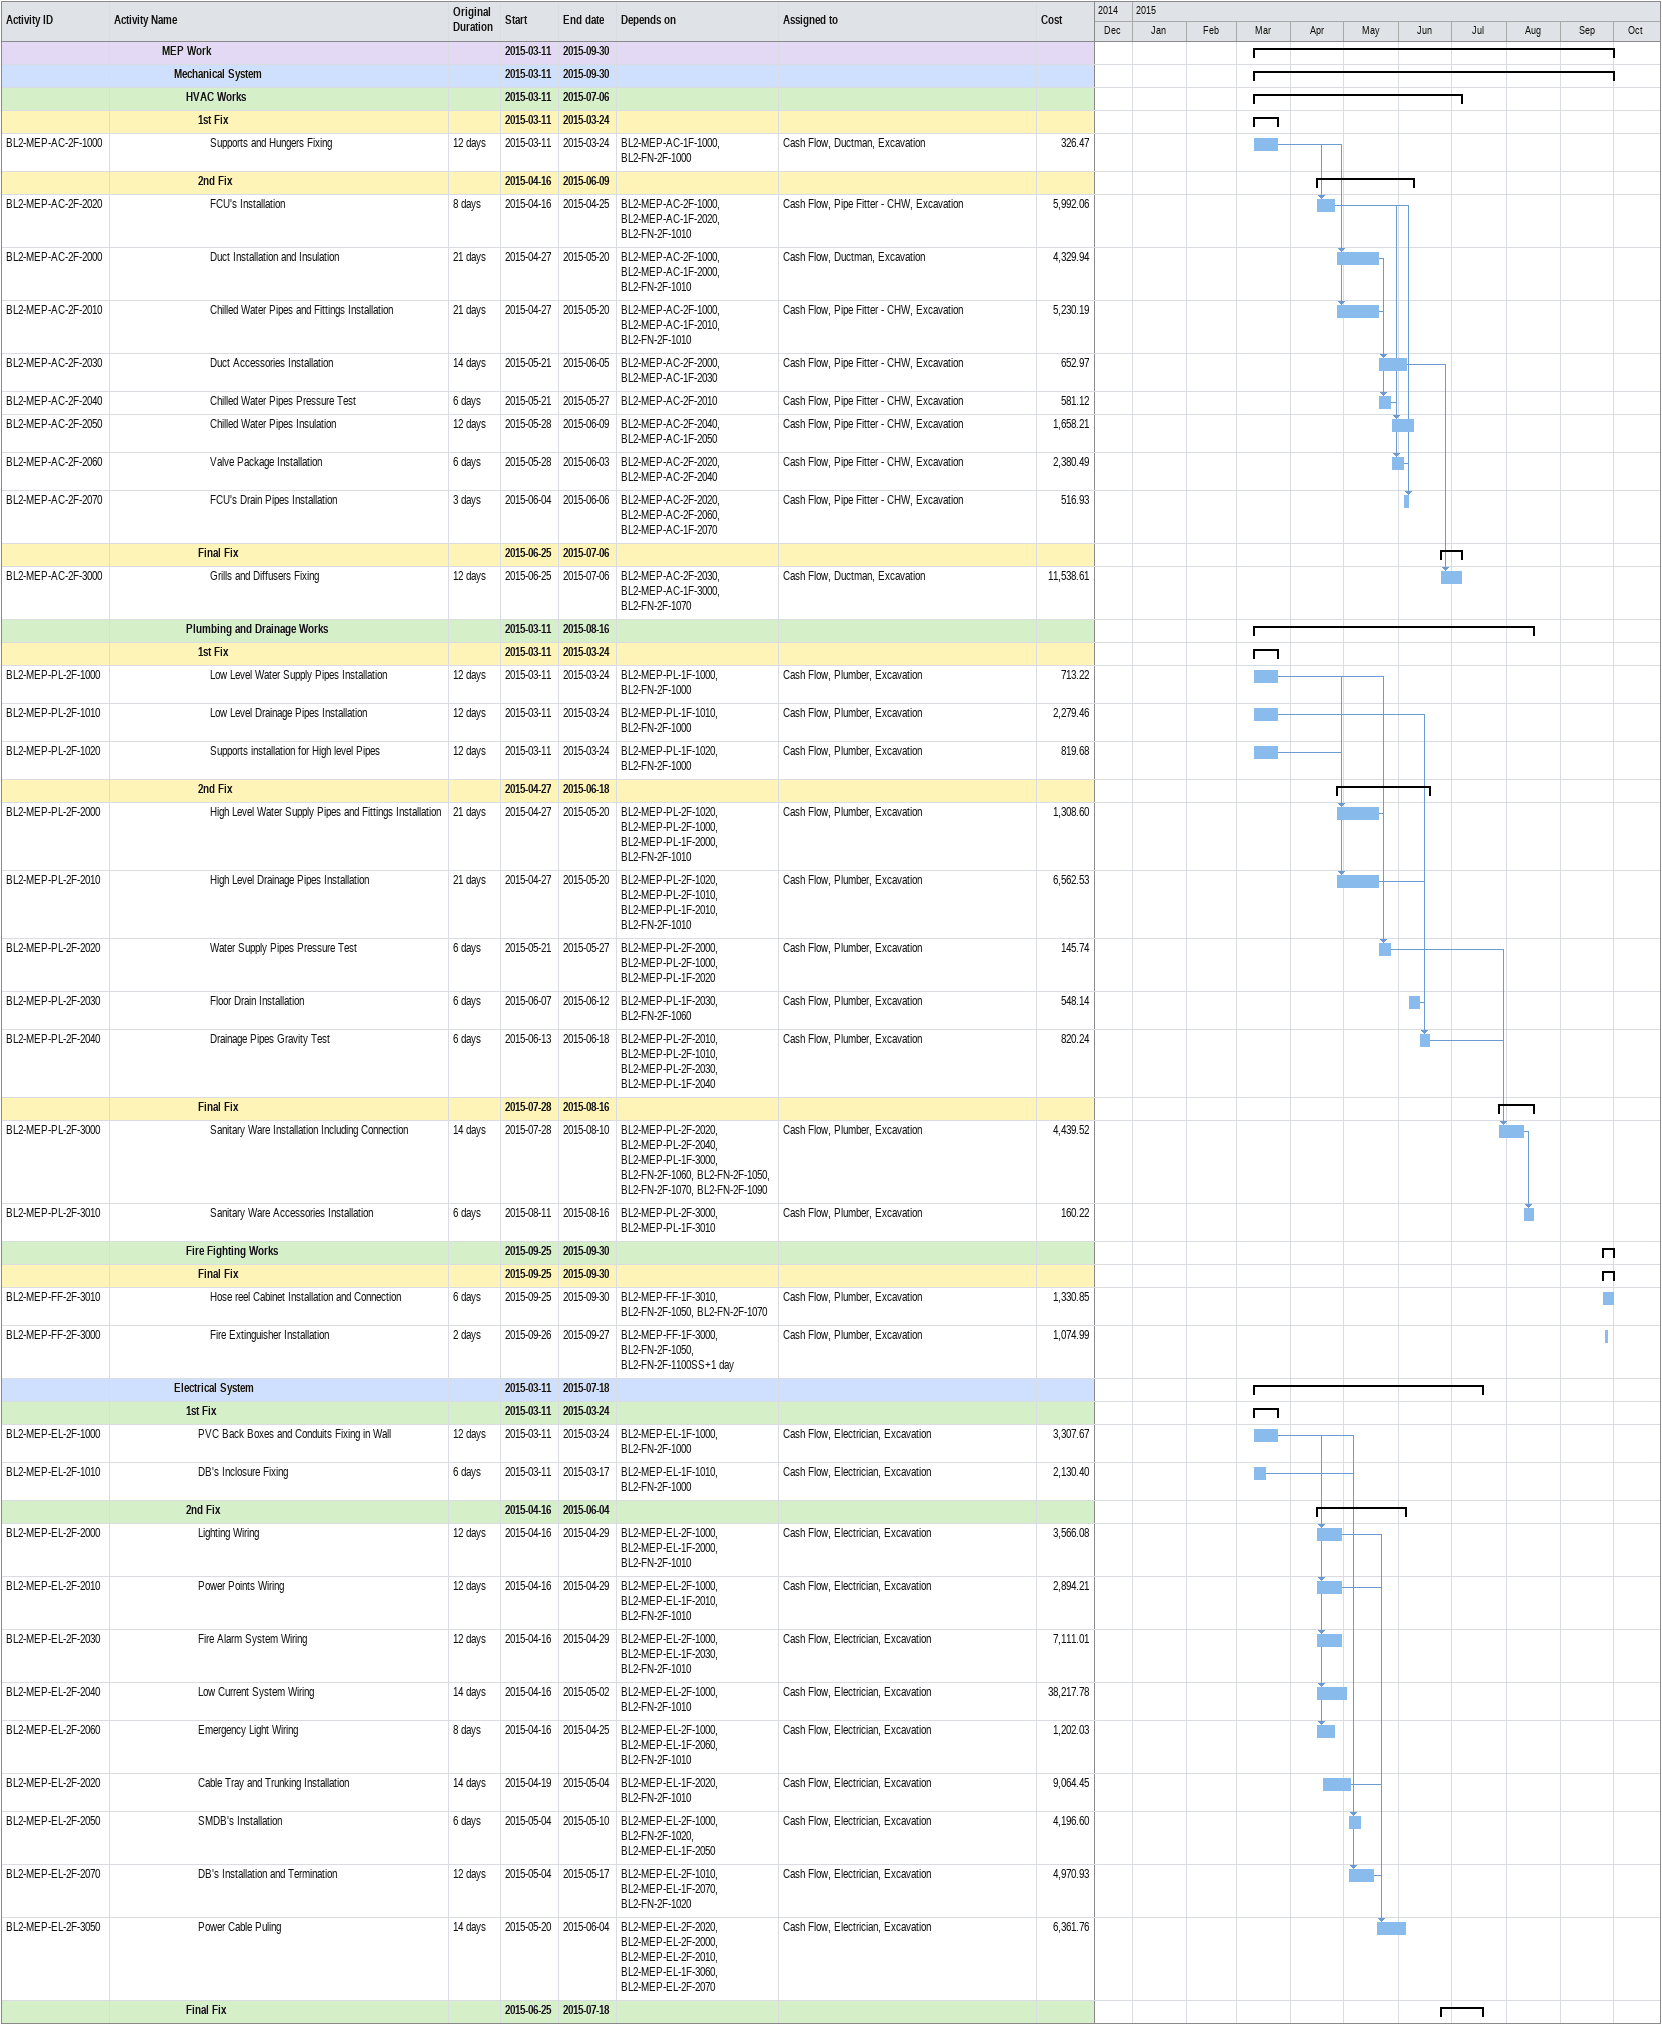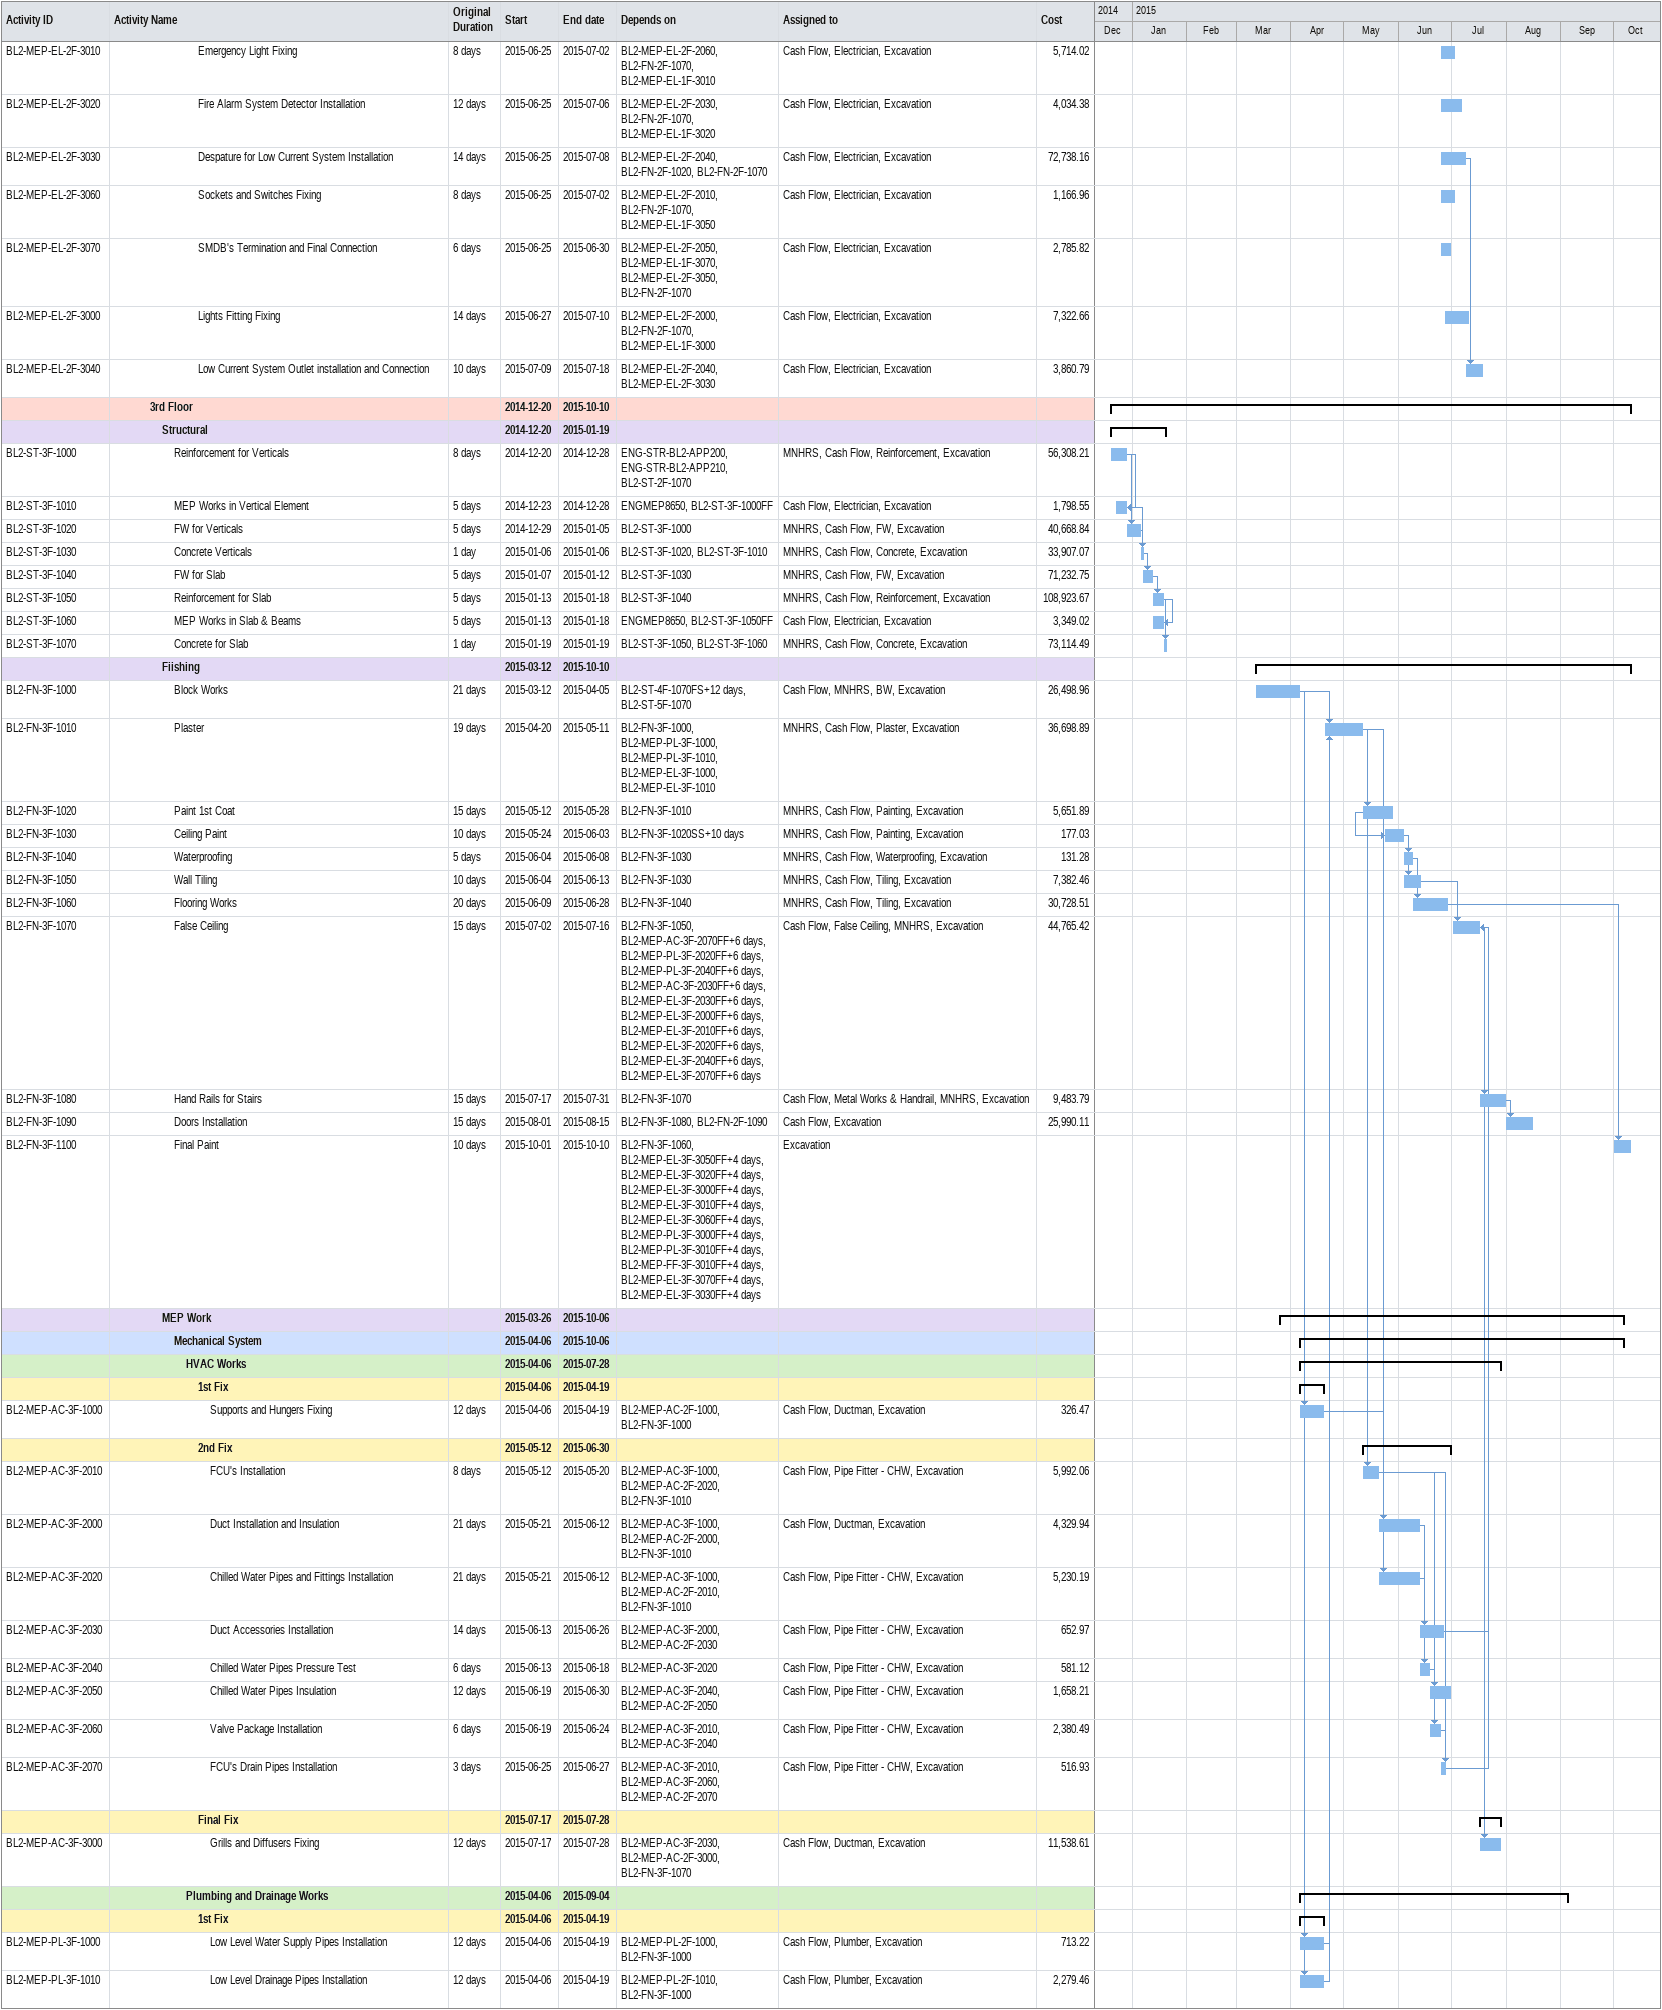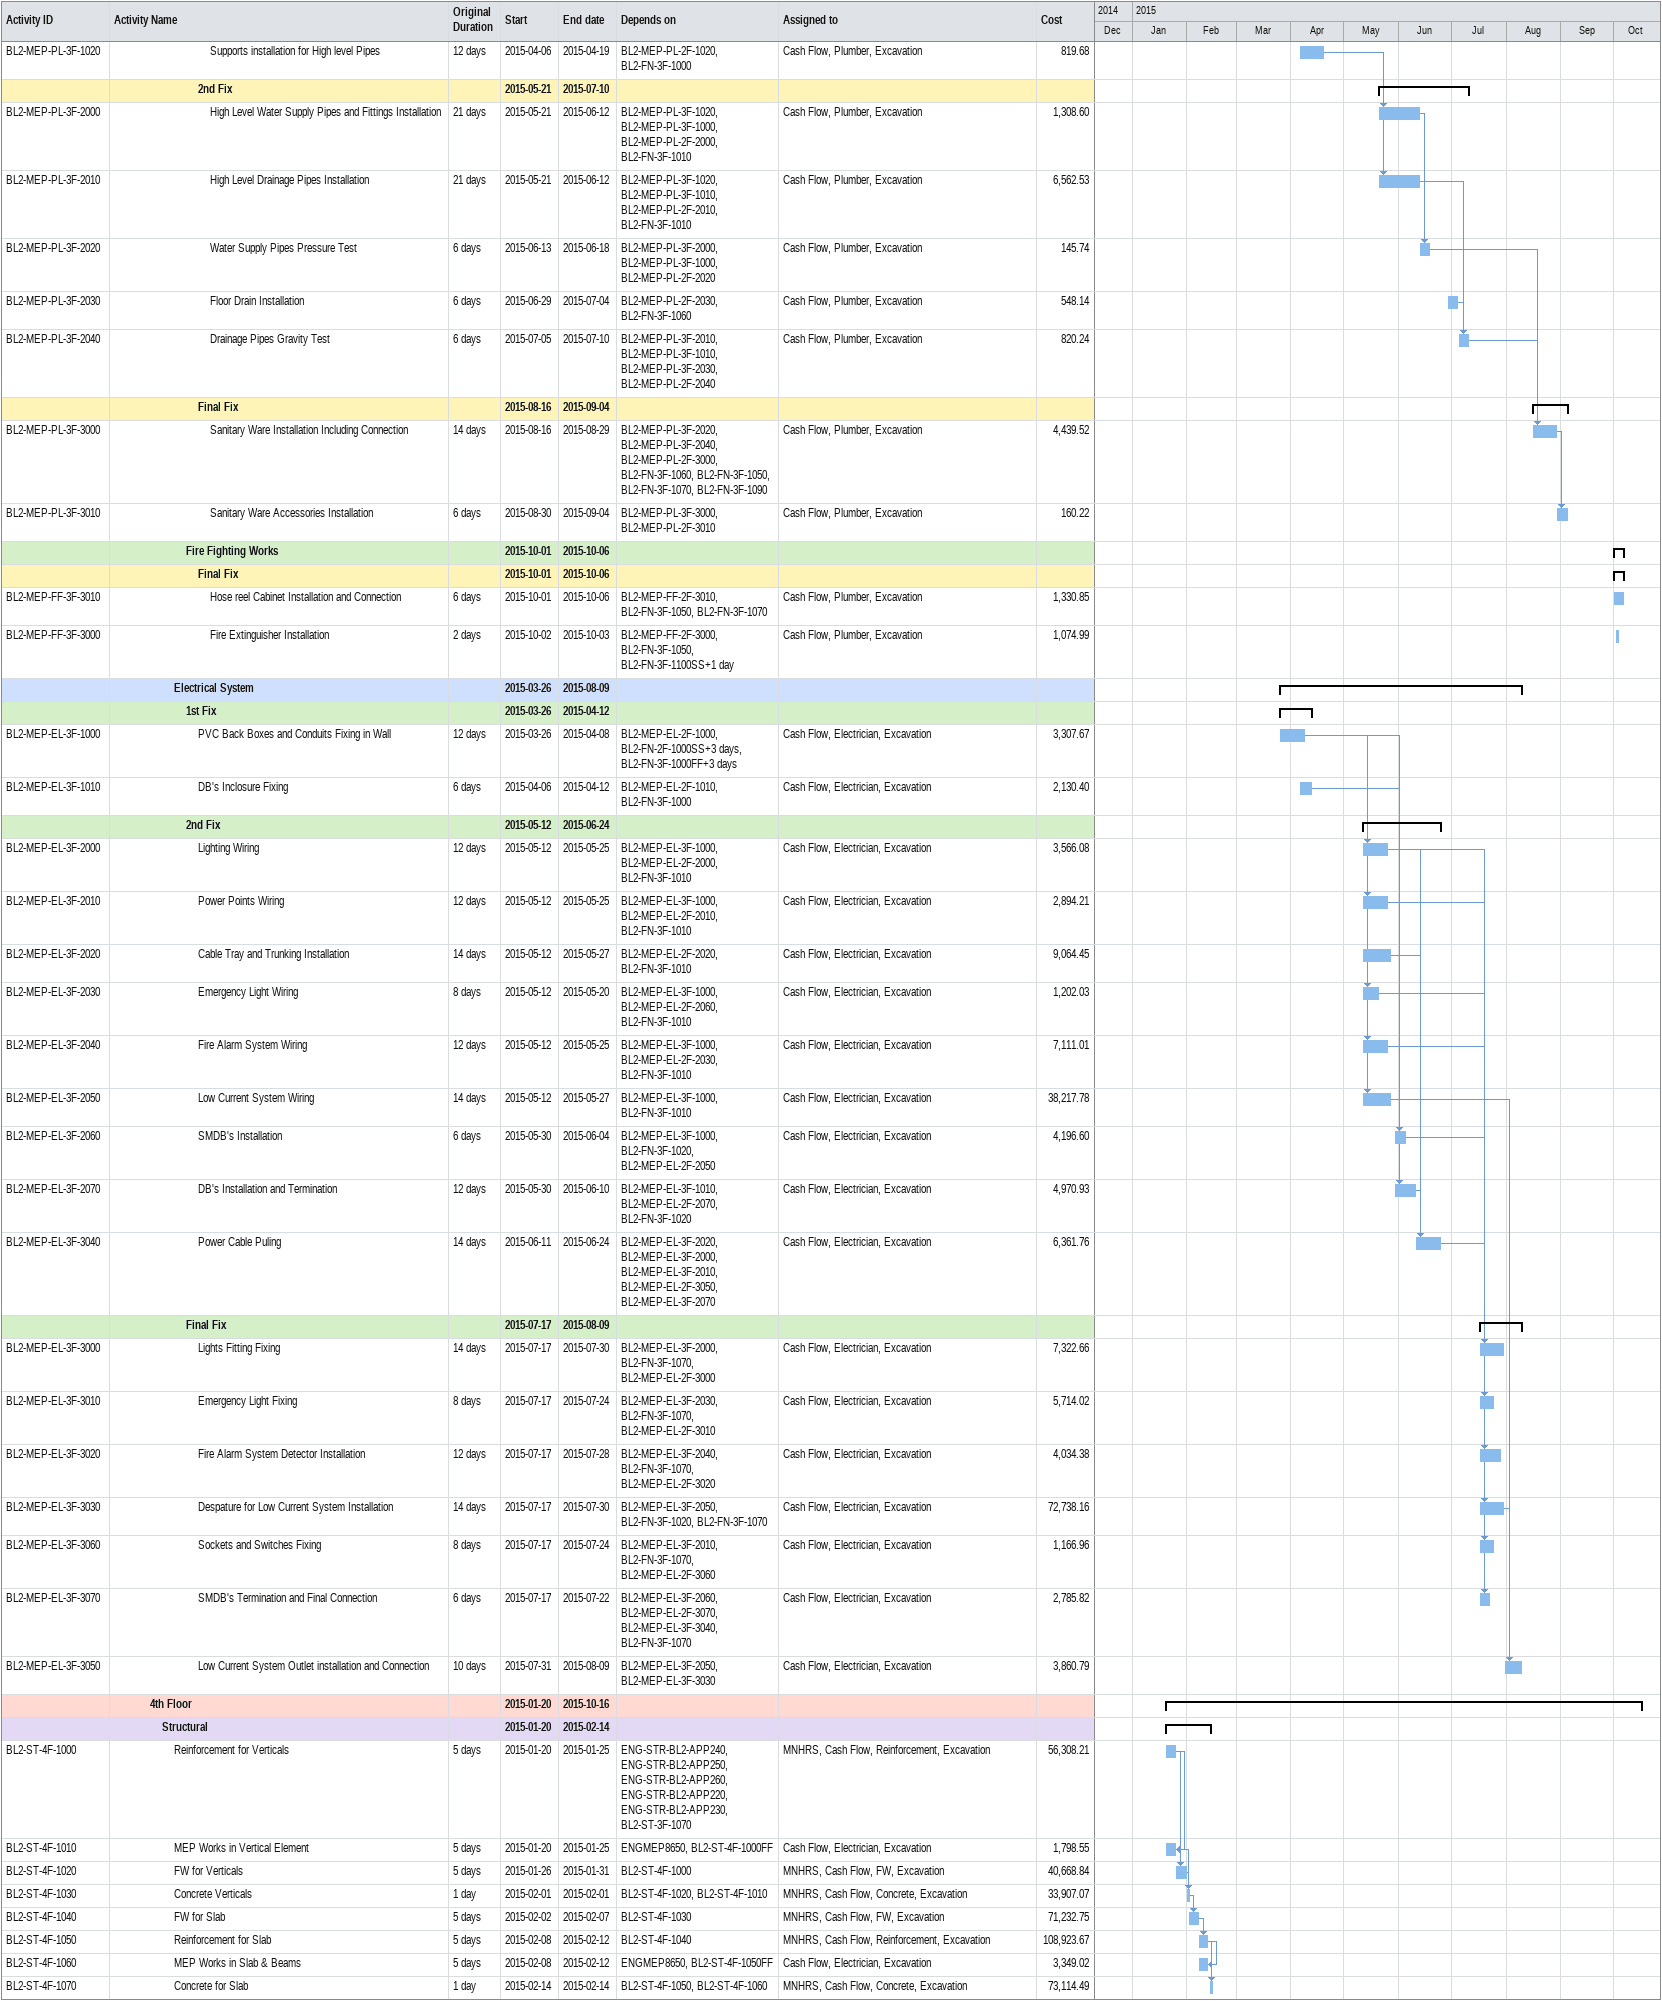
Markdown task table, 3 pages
| ID | Level | Task | Original duration | Start | Finish | Predecessors | Resources | Cost |
|---|---|---|---|---|---|---|---|---|
|  | 5 | **MEP Work** |  | 2015-03-11 | 2015-09-30 |  |  |  |
|  | 6 | **Mechanical System** |  | 2015-03-11 | 2015-09-30 |  |  |  |
|  | 7 | **HVAC Works** |  | 2015-03-11 | 2015-07-06 |  |  |  |
|  | 8 | **1st Fix** |  | 2015-03-11 | 2015-03-24 |  |  |  |
| BL2-MEP-AC-2F-1000 | 9 | Supports and Hungers Fixing | 12d | 2015-03-11 | 2015-03-24 | BL2-MEP-AC-1F-1000, BL2-FN-2F-1000 | Cash Flow, Ductman, Excavation | 326.47 |
|  | 8 | **2nd Fix** |  | 2015-04-16 | 2015-06-09 |  |  |  |
| BL2-MEP-AC-2F-2020 | 9 | FCU's Installation | 8d | 2015-04-16 | 2015-04-25 | BL2-MEP-AC-2F-1000, BL2-MEP-AC-1F-2020, BL2-FN-2F-1010 | Cash Flow, Pipe Fitter - CHW, Excavation | 5992.06 |
| BL2-MEP-AC-2F-2000 | 9 | Duct Installation and Insulation | 21d | 2015-04-27 | 2015-05-20 | BL2-MEP-AC-2F-1000, BL2-MEP-AC-1F-2000, BL2-FN-2F-1010 | Cash Flow, Ductman, Excavation | 4329.94 |
| BL2-MEP-AC-2F-2010 | 9 | Chilled Water Pipes and Fittings Installation | 21d | 2015-04-27 | 2015-05-20 | BL2-MEP-AC-2F-1000, BL2-MEP-AC-1F-2010, BL2-FN-2F-1010 | Cash Flow, Pipe Fitter - CHW, Excavation | 5230.19 |
| BL2-MEP-AC-2F-2030 | 9 | Duct Accessories Installation | 14d | 2015-05-21 | 2015-06-05 | BL2-MEP-AC-2F-2000, BL2-MEP-AC-1F-2030 | Cash Flow, Pipe Fitter - CHW, Excavation | 652.97 |
| BL2-MEP-AC-2F-2040 | 9 | Chilled Water Pipes Pressure Test | 6d | 2015-05-21 | 2015-05-27 | BL2-MEP-AC-2F-2010 | Cash Flow, Pipe Fitter - CHW, Excavation | 581.12 |
| BL2-MEP-AC-2F-2050 | 9 | Chilled Water Pipes Insulation | 12d | 2015-05-28 | 2015-06-09 | BL2-MEP-AC-2F-2040, BL2-MEP-AC-1F-2050 | Cash Flow, Pipe Fitter - CHW, Excavation | 1658.21 |
| BL2-MEP-AC-2F-2060 | 9 | Valve Package Installation | 6d | 2015-05-28 | 2015-06-03 | BL2-MEP-AC-2F-2020, BL2-MEP-AC-2F-2040 | Cash Flow, Pipe Fitter - CHW, Excavation | 2380.49 |
| BL2-MEP-AC-2F-2070 | 9 | FCU's Drain Pipes Installation | 3d | 2015-06-04 | 2015-06-06 | BL2-MEP-AC-2F-2020, BL2-MEP-AC-2F-2060, BL2-MEP-AC-1F-2070 | Cash Flow, Pipe Fitter - CHW, Excavation | 516.93 |
|  | 8 | **Final Fix** |  | 2015-06-25 | 2015-07-06 |  |  |  |
| BL2-MEP-AC-2F-3000 | 9 | Grills and Diffusers Fixing | 12d | 2015-06-25 | 2015-07-06 | BL2-MEP-AC-2F-2030, BL2-MEP-AC-1F-3000, BL2-FN-2F-1070 | Cash Flow, Ductman, Excavation | 11538.61 |
|  | 7 | **Plumbing and Drainage Works** |  | 2015-03-11 | 2015-08-16 |  |  |  |
|  | 8 | **1st Fix** |  | 2015-03-11 | 2015-03-24 |  |  |  |
| BL2-MEP-PL-2F-1000 | 9 | Low Level Water Supply Pipes Installation | 12d | 2015-03-11 | 2015-03-24 | BL2-MEP-PL-1F-1000, BL2-FN-2F-1000 | Cash Flow, Plumber, Excavation | 713.22 |
| BL2-MEP-PL-2F-1010 | 9 | Low Level Drainage Pipes Installation | 12d | 2015-03-11 | 2015-03-24 | BL2-MEP-PL-1F-1010, BL2-FN-2F-1000 | Cash Flow, Plumber, Excavation | 2279.46 |
| BL2-MEP-PL-2F-1020 | 9 | Supports installation for High level Pipes | 12d | 2015-03-11 | 2015-03-24 | BL2-MEP-PL-1F-1020, BL2-FN-2F-1000 | Cash Flow, Plumber, Excavation | 819.68 |
|  | 8 | **2nd Fix** |  | 2015-04-27 | 2015-06-18 |  |  |  |
| BL2-MEP-PL-2F-2000 | 9 | High Level Water Supply Pipes and Fittings Installation | 21d | 2015-04-27 | 2015-05-20 | BL2-MEP-PL-2F-1020, BL2-MEP-PL-2F-1000, BL2-MEP-PL-1F-2000, BL2-FN-2F-1010 | Cash Flow, Plumber, Excavation | 1308.60 |
| BL2-MEP-PL-2F-2010 | 9 | High Level Drainage Pipes Installation | 21d | 2015-04-27 | 2015-05-20 | BL2-MEP-PL-2F-1020, BL2-MEP-PL-2F-1010, BL2-MEP-PL-1F-2010, BL2-FN-2F-1010 | Cash Flow, Plumber, Excavation | 6562.53 |
| BL2-MEP-PL-2F-2020 | 9 | Water Supply Pipes Pressure Test | 6d | 2015-05-21 | 2015-05-27 | BL2-MEP-PL-2F-2000, BL2-MEP-PL-2F-1000, BL2-MEP-PL-1F-2020 | Cash Flow, Plumber, Excavation | 145.74 |
| BL2-MEP-PL-2F-2030 | 9 | Floor Drain Installation | 6d | 2015-06-07 | 2015-06-12 | BL2-MEP-PL-1F-2030, BL2-FN-2F-1060 | Cash Flow, Plumber, Excavation | 548.14 |
| BL2-MEP-PL-2F-2040 | 9 | Drainage Pipes Gravity Test | 6d | 2015-06-13 | 2015-06-18 | BL2-MEP-PL-2F-2010, BL2-MEP-PL-2F-1010, BL2-MEP-PL-2F-2030, BL2-MEP-PL-1F-2040 | Cash Flow, Plumber, Excavation | 820.24 |
|  | 8 | **Final Fix** |  | 2015-07-28 | 2015-08-16 |  |  |  |
| BL2-MEP-PL-2F-3000 | 9 | Sanitary Ware Installation Including Connection | 14d | 2015-07-28 | 2015-08-10 | BL2-MEP-PL-2F-2020, BL2-MEP-PL-2F-2040, BL2-MEP-PL-1F-3000, BL2-FN-2F-1060, BL2-FN-2F-1050, BL2-FN-2F-1070, BL2-FN-2F-1090 | Cash Flow, Plumber, Excavation | 4439.52 |
| BL2-MEP-PL-2F-3010 | 9 | Sanitary Ware Accessories Installation | 6d | 2015-08-11 | 2015-08-16 | BL2-MEP-PL-2F-3000, BL2-MEP-PL-1F-3010 | Cash Flow, Plumber, Excavation | 160.22 |
|  | 7 | **Fire Fighting Works** |  | 2015-09-25 | 2015-09-30 |  |  |  |
|  | 8 | **Final Fix** |  | 2015-09-25 | 2015-09-30 |  |  |  |
| BL2-MEP-FF-2F-3010 | 9 | Hose reel Cabinet Installation and Connection | 6d | 2015-09-25 | 2015-09-30 | BL2-MEP-FF-1F-3010, BL2-FN-2F-1050, BL2-FN-2F-1070 | Cash Flow, Plumber, Excavation | 1330.85 |
| BL2-MEP-FF-2F-3000 | 9 | Fire Extinguisher Installation | 2d | 2015-09-26 | 2015-09-27 | BL2-MEP-FF-1F-3000, BL2-FN-2F-1050, BL2-FN-2F-1100SS+1d | Cash Flow, Plumber, Excavation | 1074.99 |
|  | 6 | **Electrical System** |  | 2015-03-11 | 2015-07-18 |  |  |  |
|  | 7 | **1st Fix** |  | 2015-03-11 | 2015-03-24 |  |  |  |
| BL2-MEP-EL-2F-1000 | 8 | PVC Back Boxes and Conduits Fixing in Wall | 12d | 2015-03-11 | 2015-03-24 | BL2-MEP-EL-1F-1000, BL2-FN-2F-1000 | Cash Flow, Electrician, Excavation | 3307.67 |
| BL2-MEP-EL-2F-1010 | 8 | DB's Inclosure Fixing | 6d | 2015-03-11 | 2015-03-17 | BL2-MEP-EL-1F-1010, BL2-FN-2F-1000 | Cash Flow, Electrician, Excavation | 2130.40 |
|  | 7 | **2nd Fix** |  | 2015-04-16 | 2015-06-04 |  |  |  |
| BL2-MEP-EL-2F-2000 | 8 | Lighting Wiring | 12d | 2015-04-16 | 2015-04-29 | BL2-MEP-EL-2F-1000, BL2-MEP-EL-1F-2000, BL2-FN-2F-1010 | Cash Flow, Electrician, Excavation | 3566.08 |
| BL2-MEP-EL-2F-2010 | 8 | Power Points Wiring | 12d | 2015-04-16 | 2015-04-29 | BL2-MEP-EL-2F-1000, BL2-MEP-EL-1F-2010, BL2-FN-2F-1010 | Cash Flow, Electrician, Excavation | 2894.21 |
| BL2-MEP-EL-2F-2030 | 8 | Fire Alarm System Wiring | 12d | 2015-04-16 | 2015-04-29 | BL2-MEP-EL-2F-1000, BL2-MEP-EL-1F-2030, BL2-FN-2F-1010 | Cash Flow, Electrician, Excavation | 7111.01 |
| BL2-MEP-EL-2F-2040 | 8 | Low Current System Wiring | 14d | 2015-04-16 | 2015-05-02 | BL2-MEP-EL-2F-1000, BL2-FN-2F-1010 | Cash Flow, Electrician, Excavation | 38217.78 |
| BL2-MEP-EL-2F-2060 | 8 | Emergency Light Wiring | 8d | 2015-04-16 | 2015-04-25 | BL2-MEP-EL-2F-1000, BL2-MEP-EL-1F-2060, BL2-FN-2F-1010 | Cash Flow, Electrician, Excavation | 1202.03 |
| BL2-MEP-EL-2F-2020 | 8 | Cable Tray and Trunking Installation | 14d | 2015-04-19 | 2015-05-04 | BL2-MEP-EL-1F-2020, BL2-FN-2F-1010 | Cash Flow, Electrician, Excavation | 9064.45 |
| BL2-MEP-EL-2F-2050 | 8 | SMDB's Installation | 6d | 2015-05-04 | 2015-05-10 | BL2-MEP-EL-2F-1000, BL2-FN-2F-1020, BL2-MEP-EL-1F-2050 | Cash Flow, Electrician, Excavation | 4196.60 |
| BL2-MEP-EL-2F-2070 | 8 | DB's Installation and Termination | 12d | 2015-05-04 | 2015-05-17 | BL2-MEP-EL-2F-1010, BL2-MEP-EL-1F-2070, BL2-FN-2F-1020 | Cash Flow, Electrician, Excavation | 4970.93 |
| BL2-MEP-EL-2F-3050 | 8 | Power Cable Puling | 14d | 2015-05-20 | 2015-06-04 | BL2-MEP-EL-2F-2020, BL2-MEP-EL-2F-2000, BL2-MEP-EL-2F-2010, BL2-MEP-EL-1F-3060, BL2-MEP-EL-2F-2070 | Cash Flow, Electrician, Excavation | 6361.76 |
|  | 7 | **Final Fix** |  | 2015-06-25 | 2015-07-18 |  |  |  |
| BL2-MEP-EL-2F-3010 | 8 | Emergency Light Fixing | 8d | 2015-06-25 | 2015-07-02 | BL2-MEP-EL-2F-2060, BL2-FN-2F-1070, BL2-MEP-EL-1F-3010 | Cash Flow, Electrician, Excavation | 5714.02 |
| BL2-MEP-EL-2F-3020 | 8 | Fire Alarm System Detector Installation | 12d | 2015-06-25 | 2015-07-06 | BL2-MEP-EL-2F-2030, BL2-FN-2F-1070, BL2-MEP-EL-1F-3020 | Cash Flow, Electrician, Excavation | 4034.38 |
| BL2-MEP-EL-2F-3030 | 8 | Despature for Low Current System Installation | 14d | 2015-06-25 | 2015-07-08 | BL2-MEP-EL-2F-2040, BL2-FN-2F-1020, BL2-FN-2F-1070 | Cash Flow, Electrician, Excavation | 72738.16 |
| BL2-MEP-EL-2F-3060 | 8 | Sockets and Switches Fixing | 8d | 2015-06-25 | 2015-07-02 | BL2-MEP-EL-2F-2010, BL2-FN-2F-1070, BL2-MEP-EL-1F-3050 | Cash Flow, Electrician, Excavation | 1166.96 |
| BL2-MEP-EL-2F-3070 | 8 | SMDB's Termination and Final Connection | 6d | 2015-06-25 | 2015-06-30 | BL2-MEP-EL-2F-2050, BL2-MEP-EL-1F-3070, BL2-MEP-EL-2F-3050, BL2-FN-2F-1070 | Cash Flow, Electrician, Excavation | 2785.82 |
| BL2-MEP-EL-2F-3000 | 8 | Lights Fitting Fixing | 14d | 2015-06-27 | 2015-07-10 | BL2-MEP-EL-2F-2000, BL2-FN-2F-1070, BL2-MEP-EL-1F-3000 | Cash Flow, Electrician, Excavation | 7322.66 |
| BL2-MEP-EL-2F-3040 | 8 | Low Current System Outlet installation and Connection | 10d | 2015-07-09 | 2015-07-18 | BL2-MEP-EL-2F-2040, BL2-MEP-EL-2F-3030 | Cash Flow, Electrician, Excavation | 3860.79 |
|  | 4 | **3rd Floor** |  | 2014-12-20 | 2015-10-10 |  |  |  |
|  | 5 | **Structural** |  | 2014-12-20 | 2015-01-19 |  |  |  |
| BL2-ST-3F-1000 | 6 | Reinforcement for Verticals | 8d | 2014-12-20 | 2014-12-28 | ENG-STR-BL2-APP200, ENG-STR-BL2-APP210, BL2-ST-2F-1070 | MNHRS, Cash Flow, Reinforcement, Excavation | 56308.21 |
| BL2-ST-3F-1010 | 6 | MEP Works in Vertical Element | 5d | 2014-12-23 | 2014-12-28 | ENGMEP8650, BL2-ST-3F-1000FF | Cash Flow, Electrician, Excavation | 1798.55 |
| BL2-ST-3F-1020 | 6 | FW for Verticals | 5d | 2014-12-29 | 2015-01-05 | BL2-ST-3F-1000 | MNHRS, Cash Flow, FW, Excavation | 40668.84 |
| BL2-ST-3F-1030 | 6 | Concrete Verticals | 1d | 2015-01-06 | 2015-01-06 | BL2-ST-3F-1020, BL2-ST-3F-1010 | MNHRS, Cash Flow, Concrete, Excavation | 33907.07 |
| BL2-ST-3F-1040 | 6 | FW for Slab | 5d | 2015-01-07 | 2015-01-12 | BL2-ST-3F-1030 | MNHRS, Cash Flow, FW, Excavation | 71232.75 |
| BL2-ST-3F-1050 | 6 | Reinforcement for Slab | 5d | 2015-01-13 | 2015-01-18 | BL2-ST-3F-1040 | MNHRS, Cash Flow, Reinforcement, Excavation | 108923.67 |
| BL2-ST-3F-1060 | 6 | MEP Works in Slab & Beams | 5d | 2015-01-13 | 2015-01-18 | ENGMEP8650, BL2-ST-3F-1050FF | Cash Flow, Electrician, Excavation | 3349.02 |
| BL2-ST-3F-1070 | 6 | Concrete for Slab | 1d | 2015-01-19 | 2015-01-19 | BL2-ST-3F-1050, BL2-ST-3F-1060 | MNHRS, Cash Flow, Concrete, Excavation | 73114.49 |
|  | 5 | **Fiishing** |  | 2015-03-12 | 2015-10-10 |  |  |  |
| BL2-FN-3F-1000 | 6 | Block Works | 21d | 2015-03-12 | 2015-04-05 | BL2-ST-4F-1070FS+12d, BL2-ST-5F-1070 | Cash Flow, MNHRS, BW, Excavation | 26498.96 |
| BL2-FN-3F-1010 | 6 | Plaster | 19d | 2015-04-20 | 2015-05-11 | BL2-FN-3F-1000, BL2-MEP-PL-3F-1000, BL2-MEP-PL-3F-1010, BL2-MEP-EL-3F-1000, BL2-MEP-EL-3F-1010 | MNHRS, Cash Flow, Plaster, Excavation | 36698.89 |
| BL2-FN-3F-1020 | 6 | Paint 1st Coat | 15d | 2015-05-12 | 2015-05-28 | BL2-FN-3F-1010 | MNHRS, Cash Flow, Painting, Excavation | 5651.89 |
| BL2-FN-3F-1030 | 6 | Ceiling Paint | 10d | 2015-05-24 | 2015-06-03 | BL2-FN-3F-1020SS+10d | MNHRS, Cash Flow, Painting, Excavation | 177.03 |
| BL2-FN-3F-1040 | 6 | Waterproofing | 5d | 2015-06-04 | 2015-06-08 | BL2-FN-3F-1030 | MNHRS, Cash Flow, Waterproofing, Excavation | 131.28 |
| BL2-FN-3F-1050 | 6 | Wall Tiling | 10d | 2015-06-04 | 2015-06-13 | BL2-FN-3F-1030 | MNHRS, Cash Flow, Tiling, Excavation | 7382.46 |
| BL2-FN-3F-1060 | 6 | Flooring Works | 20d | 2015-06-09 | 2015-06-28 | BL2-FN-3F-1040 | MNHRS, Cash Flow, Tiling, Excavation | 30728.51 |
| BL2-FN-3F-1070 | 6 | False Ceiling | 15d | 2015-07-02 | 2015-07-16 | BL2-FN-3F-1050, BL2-MEP-AC-3F-2070FF+6d, BL2-MEP-PL-3F-2020FF+6d, BL2-MEP-PL-3F-2040FF+6d, BL2-MEP-AC-3F-2030FF+6d, BL2-MEP-EL-3F-2030FF+6d, BL2-MEP-EL-3F-2000FF+6d, BL2-MEP-EL-3F-2010FF+6d, BL2-MEP-EL-3F-2020FF+6d, BL2-MEP-EL-3F-2040FF+6d, BL2-MEP-EL-3F-2070FF+6d | Cash Flow, False Ceiling, MNHRS, Excavation | 44765.42 |
| BL2-FN-3F-1080 | 6 | Hand Rails for Stairs | 15d | 2015-07-17 | 2015-07-31 | BL2-FN-3F-1070 | Cash Flow, Metal Works & Handrail, MNHRS, Excavation | 9483.79 |
| BL2-FN-3F-1090 | 6 | Doors Installation | 15d | 2015-08-01 | 2015-08-15 | BL2-FN-3F-1080, BL2-FN-2F-1090 | Cash Flow, Excavation | 25990.11 |
| BL2-FN-3F-1100 | 6 | Final Paint | 10d | 2015-10-01 | 2015-10-10 | BL2-FN-3F-1060, BL2-MEP-EL-3F-3050FF+4d, BL2-MEP-EL-3F-3020FF+4d, BL2-MEP-EL-3F-3000FF+4d, BL2-MEP-EL-3F-3010FF+4d, BL2-MEP-EL-3F-3060FF+4d, BL2-MEP-PL-3F-3000FF+4d, BL2-MEP-PL-3F-3010FF+4d, BL2-MEP-FF-3F-3010FF+4d, BL2-MEP-EL-3F-3070FF+4d, BL2-MEP-EL-3F-3030FF+4d | Excavation |  |
|  | 5 | **MEP Work** |  | 2015-03-26 | 2015-10-06 |  |  |  |
|  | 6 | **Mechanical System** |  | 2015-04-06 | 2015-10-06 |  |  |  |
|  | 7 | **HVAC Works** |  | 2015-04-06 | 2015-07-28 |  |  |  |
|  | 8 | **1st Fix** |  | 2015-04-06 | 2015-04-19 |  |  |  |
| BL2-MEP-AC-3F-1000 | 9 | Supports and Hungers Fixing | 12d | 2015-04-06 | 2015-04-19 | BL2-MEP-AC-2F-1000, BL2-FN-3F-1000 | Cash Flow, Ductman, Excavation | 326.47 |
|  | 8 | **2nd Fix** |  | 2015-05-12 | 2015-06-30 |  |  |  |
| BL2-MEP-AC-3F-2010 | 9 | FCU's Installation | 8d | 2015-05-12 | 2015-05-20 | BL2-MEP-AC-3F-1000, BL2-MEP-AC-2F-2020, BL2-FN-3F-1010 | Cash Flow, Pipe Fitter - CHW, Excavation | 5992.06 |
| BL2-MEP-AC-3F-2000 | 9 | Duct Installation and Insulation | 21d | 2015-05-21 | 2015-06-12 | BL2-MEP-AC-3F-1000, BL2-MEP-AC-2F-2000, BL2-FN-3F-1010 | Cash Flow, Ductman, Excavation | 4329.94 |
| BL2-MEP-AC-3F-2020 | 9 | Chilled Water Pipes and Fittings Installation | 21d | 2015-05-21 | 2015-06-12 | BL2-MEP-AC-3F-1000, BL2-MEP-AC-2F-2010, BL2-FN-3F-1010 | Cash Flow, Pipe Fitter - CHW, Excavation | 5230.19 |
| BL2-MEP-AC-3F-2030 | 9 | Duct Accessories Installation | 14d | 2015-06-13 | 2015-06-26 | BL2-MEP-AC-3F-2000, BL2-MEP-AC-2F-2030 | Cash Flow, Pipe Fitter - CHW, Excavation | 652.97 |
| BL2-MEP-AC-3F-2040 | 9 | Chilled Water Pipes Pressure Test | 6d | 2015-06-13 | 2015-06-18 | BL2-MEP-AC-3F-2020 | Cash Flow, Pipe Fitter - CHW, Excavation | 581.12 |
| BL2-MEP-AC-3F-2050 | 9 | Chilled Water Pipes Insulation | 12d | 2015-06-19 | 2015-06-30 | BL2-MEP-AC-3F-2040, BL2-MEP-AC-2F-2050 | Cash Flow, Pipe Fitter - CHW, Excavation | 1658.21 |
| BL2-MEP-AC-3F-2060 | 9 | Valve Package Installation | 6d | 2015-06-19 | 2015-06-24 | BL2-MEP-AC-3F-2010, BL2-MEP-AC-3F-2040 | Cash Flow, Pipe Fitter - CHW, Excavation | 2380.49 |
| BL2-MEP-AC-3F-2070 | 9 | FCU's Drain Pipes Installation | 3d | 2015-06-25 | 2015-06-27 | BL2-MEP-AC-3F-2010, BL2-MEP-AC-3F-2060, BL2-MEP-AC-2F-2070 | Cash Flow, Pipe Fitter - CHW, Excavation | 516.93 |
|  | 8 | **Final Fix** |  | 2015-07-17 | 2015-07-28 |  |  |  |
| BL2-MEP-AC-3F-3000 | 9 | Grills and Diffusers Fixing | 12d | 2015-07-17 | 2015-07-28 | BL2-MEP-AC-3F-2030, BL2-MEP-AC-2F-3000, BL2-FN-3F-1070 | Cash Flow, Ductman, Excavation | 11538.61 |
|  | 7 | **Plumbing and Drainage Works** |  | 2015-04-06 | 2015-09-04 |  |  |  |
|  | 8 | **1st Fix** |  | 2015-04-06 | 2015-04-19 |  |  |  |
| BL2-MEP-PL-3F-1000 | 9 | Low Level Water Supply Pipes Installation | 12d | 2015-04-06 | 2015-04-19 | BL2-MEP-PL-2F-1000, BL2-FN-3F-1000 | Cash Flow, Plumber, Excavation | 713.22 |
| BL2-MEP-PL-3F-1010 | 9 | Low Level Drainage Pipes Installation | 12d | 2015-04-06 | 2015-04-19 | BL2-MEP-PL-2F-1010, BL2-FN-3F-1000 | Cash Flow, Plumber, Excavation | 2279.46 |
| BL2-MEP-PL-3F-1020 | 9 | Supports installation for High level Pipes | 12d | 2015-04-06 | 2015-04-19 | BL2-MEP-PL-2F-1020, BL2-FN-3F-1000 | Cash Flow, Plumber, Excavation | 819.68 |
|  | 8 | **2nd Fix** |  | 2015-05-21 | 2015-07-10 |  |  |  |
| BL2-MEP-PL-3F-2000 | 9 | High Level Water Supply Pipes and Fittings Installation | 21d | 2015-05-21 | 2015-06-12 | BL2-MEP-PL-3F-1020, BL2-MEP-PL-3F-1000, BL2-MEP-PL-2F-2000, BL2-FN-3F-1010 | Cash Flow, Plumber, Excavation | 1308.60 |
| BL2-MEP-PL-3F-2010 | 9 | High Level Drainage Pipes Installation | 21d | 2015-05-21 | 2015-06-12 | BL2-MEP-PL-3F-1020, BL2-MEP-PL-3F-1010, BL2-MEP-PL-2F-2010, BL2-FN-3F-1010 | Cash Flow, Plumber, Excavation | 6562.53 |
| BL2-MEP-PL-3F-2020 | 9 | Water Supply Pipes Pressure Test | 6d | 2015-06-13 | 2015-06-18 | BL2-MEP-PL-3F-2000, BL2-MEP-PL-3F-1000, BL2-MEP-PL-2F-2020 | Cash Flow, Plumber, Excavation | 145.74 |
| BL2-MEP-PL-3F-2030 | 9 | Floor Drain Installation | 6d | 2015-06-29 | 2015-07-04 | BL2-MEP-PL-2F-2030, BL2-FN-3F-1060 | Cash Flow, Plumber, Excavation | 548.14 |
| BL2-MEP-PL-3F-2040 | 9 | Drainage Pipes Gravity Test | 6d | 2015-07-05 | 2015-07-10 | BL2-MEP-PL-3F-2010, BL2-MEP-PL-3F-1010, BL2-MEP-PL-3F-2030, BL2-MEP-PL-2F-2040 | Cash Flow, Plumber, Excavation | 820.24 |
|  | 8 | **Final Fix** |  | 2015-08-16 | 2015-09-04 |  |  |  |
| BL2-MEP-PL-3F-3000 | 9 | Sanitary Ware Installation Including Connection | 14d | 2015-08-16 | 2015-08-29 | BL2-MEP-PL-3F-2020, BL2-MEP-PL-3F-2040, BL2-MEP-PL-2F-3000, BL2-FN-3F-1060, BL2-FN-3F-1050, BL2-FN-3F-1070, BL2-FN-3F-1090 | Cash Flow, Plumber, Excavation | 4439.52 |
| BL2-MEP-PL-3F-3010 | 9 | Sanitary Ware Accessories Installation | 6d | 2015-08-30 | 2015-09-04 | BL2-MEP-PL-3F-3000, BL2-MEP-PL-2F-3010 | Cash Flow, Plumber, Excavation | 160.22 |
|  | 7 | **Fire Fighting Works** |  | 2015-10-01 | 2015-10-06 |  |  |  |
|  | 8 | **Final Fix** |  | 2015-10-01 | 2015-10-06 |  |  |  |
| BL2-MEP-FF-3F-3010 | 9 | Hose reel Cabinet Installation and Connection | 6d | 2015-10-01 | 2015-10-06 | BL2-MEP-FF-2F-3010, BL2-FN-3F-1050, BL2-FN-3F-1070 | Cash Flow, Plumber, Excavation | 1330.85 |
| BL2-MEP-FF-3F-3000 | 9 | Fire Extinguisher Installation | 2d | 2015-10-02 | 2015-10-03 | BL2-MEP-FF-2F-3000, BL2-FN-3F-1050, BL2-FN-3F-1100SS+1d | Cash Flow, Plumber, Excavation | 1074.99 |
|  | 6 | **Electrical System** |  | 2015-03-26 | 2015-08-09 |  |  |  |
|  | 7 | **1st Fix** |  | 2015-03-26 | 2015-04-12 |  |  |  |
| BL2-MEP-EL-3F-1000 | 8 | PVC Back Boxes and Conduits Fixing in Wall | 12d | 2015-03-26 | 2015-04-08 | BL2-MEP-EL-2F-1000, BL2-FN-2F-1000SS+3d, BL2-FN-3F-1000FF+3d | Cash Flow, Electrician, Excavation | 3307.67 |
| BL2-MEP-EL-3F-1010 | 8 | DB's Inclosure Fixing | 6d | 2015-04-06 | 2015-04-12 | BL2-MEP-EL-2F-1010, BL2-FN-3F-1000 | Cash Flow, Electrician, Excavation | 2130.40 |
|  | 7 | **2nd Fix** |  | 2015-05-12 | 2015-06-24 |  |  |  |
| BL2-MEP-EL-3F-2000 | 8 | Lighting Wiring | 12d | 2015-05-12 | 2015-05-25 | BL2-MEP-EL-3F-1000, BL2-MEP-EL-2F-2000, BL2-FN-3F-1010 | Cash Flow, Electrician, Excavation | 3566.08 |
| BL2-MEP-EL-3F-2010 | 8 | Power Points Wiring | 12d | 2015-05-12 | 2015-05-25 | BL2-MEP-EL-3F-1000, BL2-MEP-EL-2F-2010, BL2-FN-3F-1010 | Cash Flow, Electrician, Excavation | 2894.21 |
| BL2-MEP-EL-3F-2020 | 8 | Cable Tray and Trunking Installation | 14d | 2015-05-12 | 2015-05-27 | BL2-MEP-EL-2F-2020, BL2-FN-3F-1010 | Cash Flow, Electrician, Excavation | 9064.45 |
| BL2-MEP-EL-3F-2030 | 8 | Emergency Light Wiring | 8d | 2015-05-12 | 2015-05-20 | BL2-MEP-EL-3F-1000, BL2-MEP-EL-2F-2060, BL2-FN-3F-1010 | Cash Flow, Electrician, Excavation | 1202.03 |
| BL2-MEP-EL-3F-2040 | 8 | Fire Alarm System Wiring | 12d | 2015-05-12 | 2015-05-25 | BL2-MEP-EL-3F-1000, BL2-MEP-EL-2F-2030, BL2-FN-3F-1010 | Cash Flow, Electrician, Excavation | 7111.01 |
| BL2-MEP-EL-3F-2050 | 8 | Low Current System Wiring | 14d | 2015-05-12 | 2015-05-27 | BL2-MEP-EL-3F-1000, BL2-FN-3F-1010 | Cash Flow, Electrician, Excavation | 38217.78 |
| BL2-MEP-EL-3F-2060 | 8 | SMDB's Installation | 6d | 2015-05-30 | 2015-06-04 | BL2-MEP-EL-3F-1000, BL2-FN-3F-1020, BL2-MEP-EL-2F-2050 | Cash Flow, Electrician, Excavation | 4196.60 |
| BL2-MEP-EL-3F-2070 | 8 | DB's Installation and Termination | 12d | 2015-05-30 | 2015-06-10 | BL2-MEP-EL-3F-1010, BL2-MEP-EL-2F-2070, BL2-FN-3F-1020 | Cash Flow, Electrician, Excavation | 4970.93 |
| BL2-MEP-EL-3F-3040 | 8 | Power Cable Puling | 14d | 2015-06-11 | 2015-06-24 | BL2-MEP-EL-3F-2020, BL2-MEP-EL-3F-2000, BL2-MEP-EL-3F-2010, BL2-MEP-EL-2F-3050, BL2-MEP-EL-3F-2070 | Cash Flow, Electrician, Excavation | 6361.76 |
|  | 7 | **Final Fix** |  | 2015-07-17 | 2015-08-09 |  |  |  |
| BL2-MEP-EL-3F-3000 | 8 | Lights Fitting Fixing | 14d | 2015-07-17 | 2015-07-30 | BL2-MEP-EL-3F-2000, BL2-FN-3F-1070, BL2-MEP-EL-2F-3000 | Cash Flow, Electrician, Excavation | 7322.66 |
| BL2-MEP-EL-3F-3010 | 8 | Emergency Light Fixing | 8d | 2015-07-17 | 2015-07-24 | BL2-MEP-EL-3F-2030, BL2-FN-3F-1070, BL2-MEP-EL-2F-3010 | Cash Flow, Electrician, Excavation | 5714.02 |
| BL2-MEP-EL-3F-3020 | 8 | Fire Alarm System Detector Installation | 12d | 2015-07-17 | 2015-07-28 | BL2-MEP-EL-3F-2040, BL2-FN-3F-1070, BL2-MEP-EL-2F-3020 | Cash Flow, Electrician, Excavation | 4034.38 |
| BL2-MEP-EL-3F-3030 | 8 | Despature for Low Current System Installation | 14d | 2015-07-17 | 2015-07-30 | BL2-MEP-EL-3F-2050, BL2-FN-3F-1020, BL2-FN-3F-1070 | Cash Flow, Electrician, Excavation | 72738.16 |
| BL2-MEP-EL-3F-3060 | 8 | Sockets and Switches Fixing | 8d | 2015-07-17 | 2015-07-24 | BL2-MEP-EL-3F-2010, BL2-FN-3F-1070, BL2-MEP-EL-2F-3060 | Cash Flow, Electrician, Excavation | 1166.96 |
| BL2-MEP-EL-3F-3070 | 8 | SMDB's Termination and Final Connection | 6d | 2015-07-17 | 2015-07-22 | BL2-MEP-EL-3F-2060, BL2-MEP-EL-2F-3070, BL2-MEP-EL-3F-3040, BL2-FN-3F-1070 | Cash Flow, Electrician, Excavation | 2785.82 |
| BL2-MEP-EL-3F-3050 | 8 | Low Current System Outlet installation and Connection | 10d | 2015-07-31 | 2015-08-09 | BL2-MEP-EL-3F-2050, BL2-MEP-EL-3F-3030 | Cash Flow, Electrician, Excavation | 3860.79 |
|  | 4 | **4th Floor** |  | 2015-01-20 | 2015-10-16 |  |  |  |
|  | 5 | **Structural** |  | 2015-01-20 | 2015-02-14 |  |  |  |
| BL2-ST-4F-1000 | 6 | Reinforcement for Verticals | 5d | 2015-01-20 | 2015-01-25 | ENG-STR-BL2-APP240, ENG-STR-BL2-APP250, ENG-STR-BL2-APP260, ENG-STR-BL2-APP220, ENG-STR-BL2-APP230, BL2-ST-3F-1070 | MNHRS, Cash Flow, Reinforcement, Excavation | 56308.21 |
| BL2-ST-4F-1010 | 6 | MEP Works in Vertical Element | 5d | 2015-01-20 | 2015-01-25 | ENGMEP8650, BL2-ST-4F-1000FF | Cash Flow, Electrician, Excavation | 1798.55 |
| BL2-ST-4F-1020 | 6 | FW for Verticals | 5d | 2015-01-26 | 2015-01-31 | BL2-ST-4F-1000 | MNHRS, Cash Flow, FW, Excavation | 40668.84 |
| BL2-ST-4F-1030 | 6 | Concrete Verticals | 1d | 2015-02-01 | 2015-02-01 | BL2-ST-4F-1020, BL2-ST-4F-1010 | MNHRS, Cash Flow, Concrete, Excavation | 33907.07 |
| BL2-ST-4F-1040 | 6 | FW for Slab | 5d | 2015-02-02 | 2015-02-07 | BL2-ST-4F-1030 | MNHRS, Cash Flow, FW, Excavation | 71232.75 |
| BL2-ST-4F-1050 | 6 | Reinforcement for Slab | 5d | 2015-02-08 | 2015-02-12 | BL2-ST-4F-1040 | MNHRS, Cash Flow, Reinforcement, Excavation | 108923.67 |
| BL2-ST-4F-1060 | 6 | MEP Works in Slab & Beams | 5d | 2015-02-08 | 2015-02-12 | ENGMEP8650, BL2-ST-4F-1050FF | Cash Flow, Electrician, Excavation | 3349.02 |
| BL2-ST-4F-1070 | 6 | Concrete for Slab | 1d | 2015-02-14 | 2015-02-14 | BL2-ST-4F-1050, BL2-ST-4F-1060 | MNHRS, Cash Flow, Concrete, Excavation | 73114.49 |
